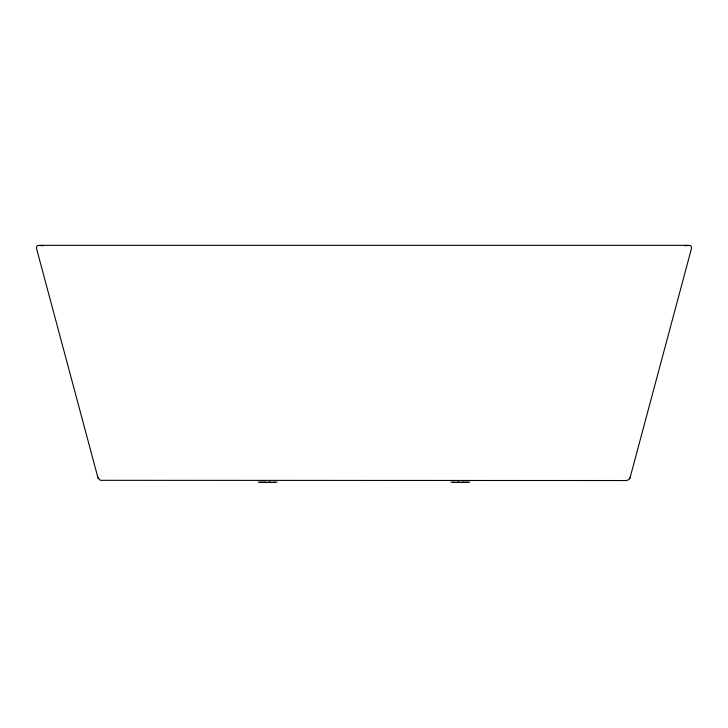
<?xml version="1.0" encoding="UTF-8"?>
<svg xmlns="http://www.w3.org/2000/svg" width="728" height="728" viewBox="0 0 728 728"><rect width="100%" height="100%" fill="white"/><g stroke="black" fill="none" stroke-linecap="round" stroke-linejoin="round"><path stroke-width="1.09" d="M43.27 245.718L37.783 245.427L36.864 246.109L36.427 248.157L97.925 477.677L100.409 480.325L626.353 480.535L628.701 479.734L630.084 477.659L691.573 248.157L691.136 246.109L690.217 245.427L684.72 245.709M629.556 478.824L630.075 477.677M687.45 245.427L688.342 245.345L39.658 245.345L40.55 245.427M258.203 482.164L265.538 482.164M265.693 482.164L266.293 482.164M268.213 482.164L268.705 482.164M268.978 482.164L269.578 482.164M269.733 482.164L271.253 482.164M273.146 482.164L277.068 482.164M450.932 482.164L454.854 482.164M456.747 482.164L458.267 482.164M458.422 482.164L459.022 482.164M459.295 482.164L459.787 482.164M461.707 482.164L462.307 482.164M462.462 482.164L469.797 482.164M265.474 482.364L266.366 482.364M267.294 482.364L268.113 482.364M460.706 482.364L459.887 482.364M462.526 482.364L461.634 482.364M259.832 482.364L265.092 482.364M268.905 482.364L275.439 482.364M452.561 482.364L459.095 482.364M462.908 482.364L468.168 482.364M97.916 477.659L98.444 478.824"/></g></svg>
